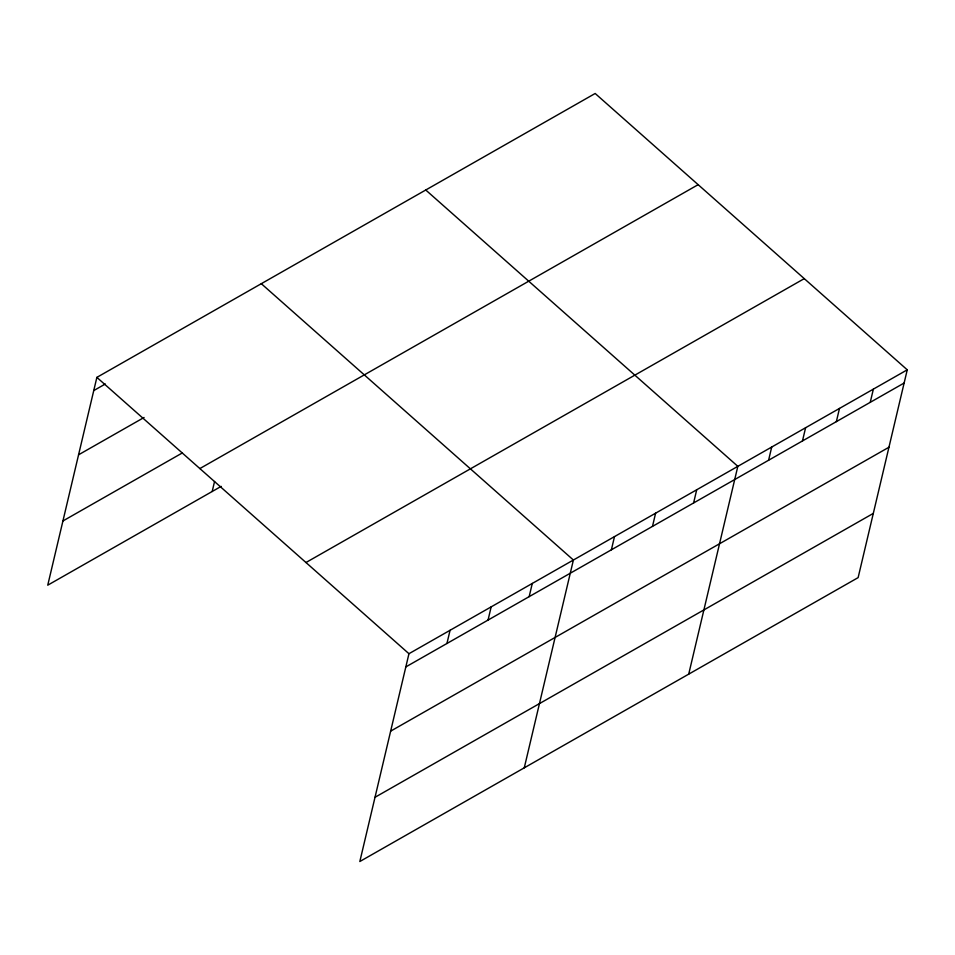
<?xml version="1.0" encoding="UTF-8"?>
<svg xmlns="http://www.w3.org/2000/svg" width="955" height="955" viewBox="0 0 955 955"><rect width="100%" height="100%" fill="white"/><g stroke="black" fill="none" stroke-linecap="round" stroke-linejoin="round"><path stroke-width="1.43" d="M907.25 369.824L408.955 653.709L359.832 861.517L858.127 577.62L907.25 369.824L595.168 93.483L96.873 377.38L47.75 585.176L221.178 486.37M212.189 491.491L214.553 481.511M446.94 643.491L450.068 630.288M488.053 620.07L491.168 606.867M529.165 596.648L532.281 583.445M524.271 767.832L573.394 560.024L261.312 283.695M611.379 549.805L614.495 536.603M652.492 526.384L655.608 513.181M693.593 502.963L696.72 489.76M688.71 674.146L737.833 466.338L425.751 190.009M768.596 460.238L771.712 447.036M802.475 440.935L805.602 427.733M836.365 421.632L839.481 408.43M870.244 402.33L873.371 389.127M93.745 390.583L105.313 383.994M78.573 454.795L144.086 417.478M62.934 520.964L182.405 452.897M199.858 468.571L698.153 184.673M305.97 562.519L804.265 278.633M405.827 666.912L904.134 383.027M390.655 731.136L888.95 447.238M375.005 797.294L873.312 513.408M96.873 377.38L408.955 653.709"/></g></svg>
